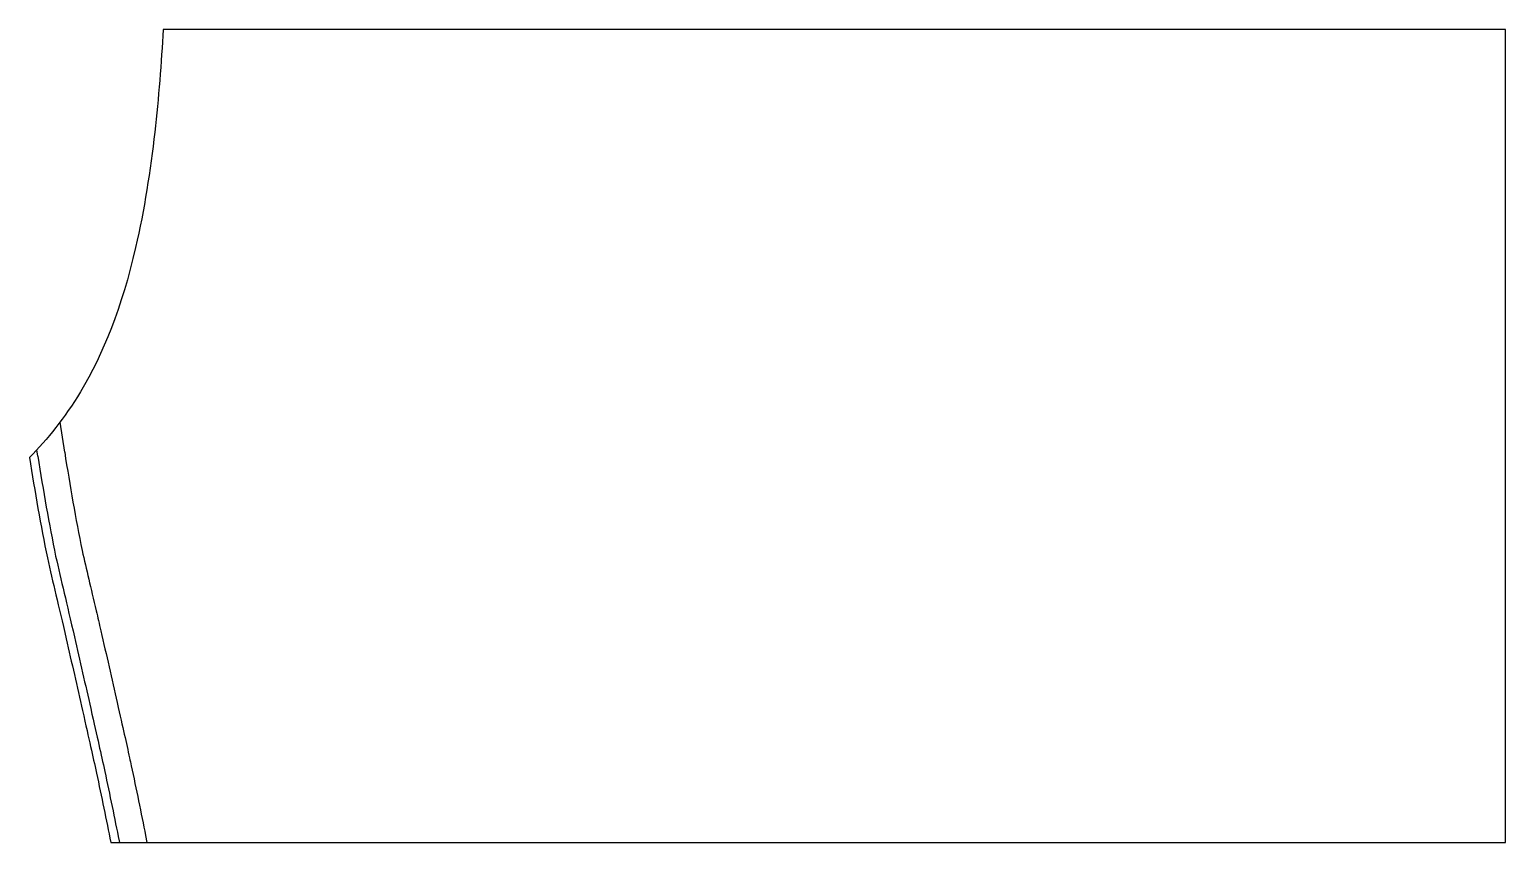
# Model space of a CAD drawing. Header units: inches. Extents: x -5.5 to 38, y 0 to 24.
import ezdxf

# ---------------------------------------------------------------- set-up
doc = ezdxf.new("R2010")
doc.units = ezdxf.units.IN
doc.layers.get('0').update_dxf_attribs({"linetype": 'CONTINUOUS'})

msp = doc.modelspace()

# ---------------------------------------------------------------- linework, layer by layer
for p, q in [((38.039, 24), (-1.59, 24)), ((38.039, 0), (38.039, 24)), ((-4.497, 11.525), (-4.634, 12.41)), ((-5.288, 11.403), (-5.317, 11.593)), ((-3.137, 0), (38.039, 0)), ((-2.892, 0.048), (-2.882, 0)), ((-2.107, 0.203), (-2.067, 0))]:
    msp.add_line(p, q)
for points, knots in [([(-1.59, 24), (-1.641, 23.036), (-1.725, 21.969), (-1.966, 19.845), (-2.144, 18.681), (-2.811, 15.798), (-3.356, 14.426), (-4.496, 12.533), (-5.005, 11.904), (-5.535, 11.364)], [-27.072004, -27.072004, -27.072004, -27.072004, -22.812037, -22.812037, -17.979788, -17.979788, -10.290716, -10.290716, -5.059452, -5.059452, -5.059452, -5.059452]), ([(-5.008, 8.4), (-4.843, 7.669), (-4.683, 7.015), (-4.289, 5.307), (-4.131, 4.602), (-3.769, 3.004), (-3.672, 2.573), (-3.41, 1.358), (-3.268, 0.667), (-3.137, 0)], [-29.761626, -29.761626, -29.761626, -29.761626, -25.623798, -25.623798, -22.714954, -22.714954, -19.037231, -19.037231, -14.279656, -14.279656, -14.279656, -14.279656]), ([(-4.764, 8.453), (-4.599, 7.725), (-4.44, 7.071), (-4.208, 6.068), (-4.046, 5.363), (-3.887, 4.657), (-3.728, 3.952), (-3.526, 3.06), (-3.428, 2.627), (-3.313, 2.097), (-3.165, 1.409), (-3.023, 0.717), (-2.892, 0.048)], [-29.756836, -29.756836, -29.756836, -29.756836, -25.623798, -25.623798, -25.623798, -22.714954, -22.714954, -22.714954, -19.037231, -19.037231, -19.037231, -14.279656, -14.279656, -14.279656, -14.279656]), ([(-3.982, 8.621), (-3.853, 8.054), (-3.727, 7.527), (-3.565, 6.834), (-3.522, 6.651), (-3.477, 6.457), (-3.429, 6.248), (-3.265, 5.539), (-3.107, 4.832), (-2.947, 4.128), (-2.775, 3.368), (-2.679, 2.94), (-2.582, 2.498), (-2.565, 2.422), (-2.549, 2.345), (-2.532, 2.266), (-2.382, 1.572), (-2.239, 0.875), (-2.107, 0.203)], [-29.741258, -29.741258, -29.741258, -29.741258, -26.481987, -26.481987, -26.481987, -25.623798, -25.623798, -25.623798, -22.714954, -22.714954, -22.714954, -19.581602, -19.581602, -19.581602, -19.037231, -19.037231, -19.037231, -14.279656, -14.279656, -14.279656, -14.279656])]:
    msp.add_open_spline(points, degree=3, knots=knots)
for points in [[(-5.535, 11.364), (-5.378, 10.352), (-5.203, 9.35), (-5.008, 8.4)], [(-5.288, 11.403), (-5.131, 10.394), (-4.957, 9.397), (-4.764, 8.453)], [(-4.497, 11.525), (-4.343, 10.529), (-4.171, 9.548), (-3.982, 8.621)]]:
    msp.add_open_spline(points, degree=3)

doc.saveas('drawing.dxf')
